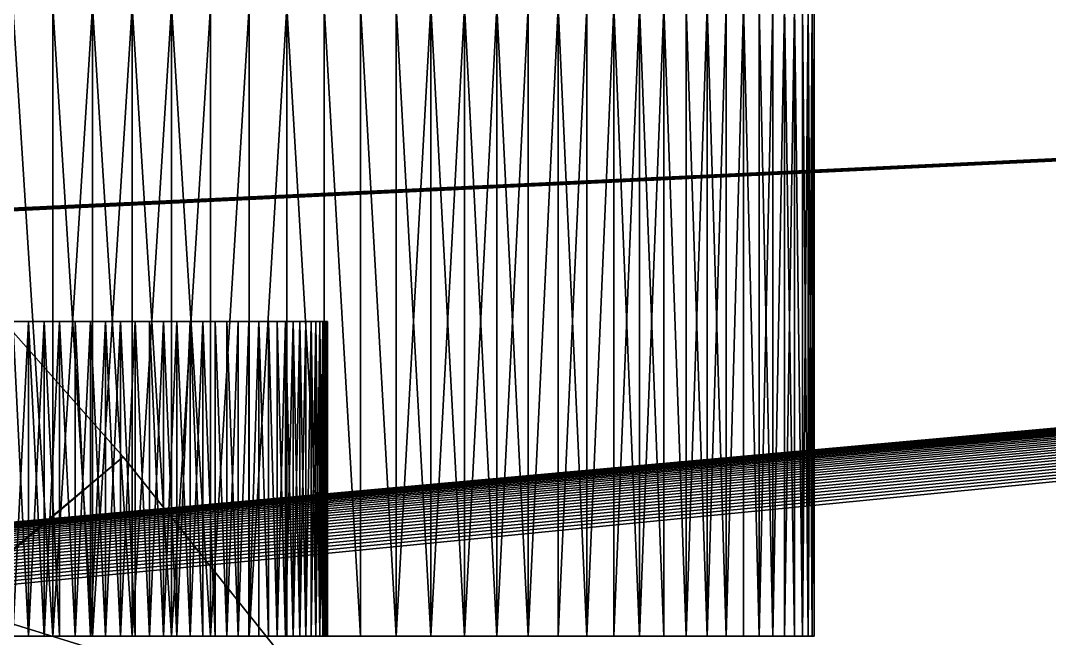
# Model space of a CAD drawing. Header units: millimetres. Extents: x 0 to 520, y -2 to 382.
# Drawn here: x 474.027 to 477.62, y 356.792 to 358.951 of the extents above; entities that cross this region are included whole.
import ezdxf

# ---------------------------------------------------------------- set-up
doc = ezdxf.new("R2010")
doc.units = ezdxf.units.MM

msp = doc.modelspace()

# ---------------------------------------------------------------- linework, layer by layer
at = {"layer": 'BRASS', "color": 52}
for points in [[(509.2, 369.2, 103), (10.8, 369.2, 103), (10.8, 10.8, 103)], [(509.2, 369.2, 103), (10.8, 10.8, 103), (509.2, 10.8, 103)], [(20.5, 359.5, 86), (499.5, 359.5, 86), (184.9589, 344.6495, 86)], [(184.9589, 344.6495, 86), (499.5, 359.5, 86), (185.0411, 344.6495, 86)], [(185.0411, 344.6495, 86), (499.5, 359.5, 86), (185.1233, 344.6454, 86)], [(185.1233, 344.6454, 86), (499.5, 359.5, 86), (185.2052, 344.6372, 86)], [(185.2052, 344.6372, 86), (499.5, 359.5, 86), (185.2865, 344.6249, 86)], [(185.2865, 344.6249, 86), (499.5, 359.5, 86), (185.3672, 344.6086, 86)], [(185.3672, 344.6086, 86), (499.5, 359.5, 86), (185.4469, 344.5883, 86)], [(185.4469, 344.5883, 86), (499.5, 359.5, 86), (185.5255, 344.5641, 86)], [(185.5255, 344.5641, 86), (499.5, 359.5, 86), (334.9589, 344.6495, 86)], [(334.9589, 344.6495, 86), (499.5, 359.5, 86), (335.0411, 344.6495, 86)], [(335.0411, 344.6495, 86), (499.5, 359.5, 86), (335.1233, 344.6454, 86)], [(335.1233, 344.6454, 86), (499.5, 359.5, 86), (335.2052, 344.6372, 86)], [(335.2052, 344.6372, 86), (499.5, 359.5, 86), (335.2865, 344.6249, 86)], [(335.2865, 344.6249, 86), (499.5, 359.5, 86), (335.3672, 344.6086, 86)], [(335.3672, 344.6086, 86), (499.5, 359.5, 86), (335.4469, 344.5883, 86)], [(335.4469, 344.5883, 86), (499.5, 359.5, 86), (335.5255, 344.5641, 86)], [(335.5255, 344.5641, 86), (499.5, 359.5, 86), (335.6028, 344.5359, 86)], [(335.6028, 344.5359, 86), (499.5, 359.5, 86), (335.6786, 344.504, 86)], [(335.6786, 344.504, 86), (499.5, 359.5, 86), (335.7527, 344.4683, 86)], [(335.7527, 344.4683, 86), (499.5, 359.5, 86), (335.825, 344.4289, 86)], [(335.825, 344.4289, 86), (499.5, 359.5, 86), (335.8952, 344.386, 86)], [(335.8952, 344.386, 86), (499.5, 359.5, 86), (335.9632, 344.3397, 86)], [(335.9632, 344.3397, 86), (499.5, 359.5, 86), (336.0288, 344.29, 86)], [(336.0288, 344.29, 86), (499.5, 359.5, 86), (336.0918, 344.2371, 86)], [(336.0918, 344.2371, 86), (499.5, 359.5, 86), (336.1521, 344.1812, 86)], [(336.1521, 344.1812, 86), (499.5, 359.5, 86), (336.2095, 344.1223, 86)], [(336.2095, 344.1223, 86), (499.5, 359.5, 86), (336.264, 344.0606, 86)], [(336.264, 344.0606, 86), (499.5, 359.5, 86), (336.3153, 343.9963, 86)], [(336.3153, 343.9963, 86), (499.5, 359.5, 86), (336.3633, 343.9295, 86)], [(336.3633, 343.9295, 86), (499.5, 359.5, 86), (336.4079, 343.8604, 86)], [(336.4079, 343.8604, 86), (499.5, 359.5, 86), (336.4491, 343.7891, 86)], [(336.4491, 343.7891, 86), (499.5, 359.5, 86), (336.4866, 343.7159, 86)], [(336.4866, 343.7159, 86), (499.5, 359.5, 86), (336.5204, 343.6409, 86)], [(336.5204, 343.6409, 86), (499.5, 359.5, 86), (336.5505, 343.5643, 86)], [(336.5505, 343.5643, 86), (499.5, 359.5, 86), (336.5767, 343.4863, 86)], [(336.5767, 343.4863, 86), (499.5, 359.5, 86), (336.599, 343.4071, 86)], [(336.599, 343.4071, 86), (499.5, 359.5, 86), (481.6847, 310.9963, 86)], [(473.5932, 358.3241), (457.6853, 343.4141), (474.3851, 357.4269)], [(474.3851, 357.4269), (474.3851, 357.4269, -3), (473.5932, 358.3241, -3)], [(473.5932, 358.3241), (474.3851, 357.4269), (473.5932, 358.3241, -3)], [(473.7722, 356.9127, -3), (473.5932, 358.3241, -3), (474.3851, 357.4269, -3)], [(473.5932, 358.3241, -4), (473.7722, 356.9127, -4), (474.3851, 357.4269, -4)], [(474.3851, 357.4269, -4), (474.3851, 357.4269, -12), (473.5932, 358.3241, -12)], [(473.5932, 358.3241, -4), (474.3851, 357.4269, -4), (473.5932, 358.3241, -12)], [(473.619, 356.7841, -13), (473.5932, 358.3241, -12), (474.3851, 357.4269, -12)], [(474.3851, 357.4269), (457.6853, 343.4141), (457.7537, 343.3284)], [(474.3851, 357.4269), (457.7537, 343.3284), (475.1312, 356.4913)], [(473.619, 356.7841, -13), (474.3851, 357.4269, -12), (475.1312, 356.4913, -12)], [(473.7722, 356.9127, -3), (474.3851, 357.4269, -3), (475.1312, 356.4913, -3)], [(474.3851, 357.4269, -4), (473.7722, 356.9127, -4), (475.1312, 356.4913, -4)], [(475.1312, 356.4913), (475.1312, 356.4913, -3), (474.3851, 357.4269, -3)], [(474.3851, 357.4269), (475.1312, 356.4913), (474.3851, 357.4269, -3)], [(475.1312, 356.4913, -4), (475.1312, 356.4913, -12), (474.3851, 357.4269, -12)], [(474.3851, 357.4269, -4), (475.1312, 356.4913, -4), (474.3851, 357.4269, -12)], [(473.7722, 356.9127, -3), (475.1312, 356.4913, -3), (474.4935, 356.0083, -3)], [(473.7722, 356.9127, -3), (474.4935, 356.0083, -3), (474.4935, 356.0083, -4)], [(473.7722, 356.9127, -3), (474.4935, 356.0083, -4), (473.7722, 356.9127, -4)], [(475.1312, 356.4913, -4), (473.7722, 356.9127, -4), (474.4935, 356.0083, -4)]]:
    msp.add_3dface(points, dxfattribs=at)
at = {"layer": 'STEEL', "color": 8}
for points in [[(474.1396, 356.8, 42.2035), (474, 356.8, 42.2), (474, 359, 42.2)], [(474.1396, 356.8, 42.2035), (474, 359, 42.2), (474.1396, 359, 42.2035)], [(474.1396, 356.8, 47.7965), (474.1396, 359, 47.7965), (474, 359, 47.8)], [(474, 356.8, 47.8), (474.1396, 356.8, 47.7965), (474, 359, 47.8)], [(474.2788, 356.8, 42.2139), (474.1396, 356.8, 42.2035), (474.1396, 359, 42.2035)], [(474.2788, 356.8, 42.2139), (474.1396, 359, 42.2035), (474.2788, 359, 42.2139)], [(474.1396, 356.8, 47.7965), (474.2788, 359, 47.7861), (474.1396, 359, 47.7965)], [(474.1396, 356.8, 47.7965), (474.2788, 356.8, 47.7861), (474.2788, 359, 47.7861)], [(474.4173, 356.8, 42.2313), (474.2788, 356.8, 42.2139), (474.2788, 359, 42.2139)], [(474.4173, 356.8, 42.2313), (474.2788, 359, 42.2139), (474.4173, 359, 42.2313)], [(474.2788, 356.8, 47.7861), (474.4173, 356.8, 47.7687), (474.4173, 359, 47.7687)], [(474.2788, 356.8, 47.7861), (474.4173, 359, 47.7687), (474.2788, 359, 47.7861)], [(474.5548, 356.8, 42.2555), (474.4173, 356.8, 42.2313), (474.4173, 359, 42.2313)], [(474.5548, 356.8, 42.2555), (474.4173, 359, 42.2313), (474.5548, 359, 42.2555)], [(474.4173, 356.8, 47.7687), (474.5548, 356.8, 47.7445), (474.5548, 359, 47.7445)], [(474.4173, 356.8, 47.7687), (474.5548, 359, 47.7445), (474.4173, 359, 47.7687)], [(474.6909, 356.8, 42.2866), (474.5548, 356.8, 42.2555), (474.5548, 359, 42.2555)], [(474.6909, 356.8, 42.2866), (474.5548, 359, 42.2555), (474.6909, 359, 42.2866)], [(474.5548, 356.8, 47.7445), (474.6909, 356.8, 47.7134), (474.6909, 359, 47.7134)], [(474.5548, 356.8, 47.7445), (474.6909, 359, 47.7134), (474.5548, 359, 47.7445)], [(474.6909, 356.8, 42.2866), (474.6909, 359, 42.2866), (474.8253, 359, 42.3244)], [(474.8253, 356.8, 42.3244), (474.6909, 356.8, 42.2866), (474.8253, 359, 42.3244)], [(474.6909, 356.8, 47.7134), (474.8253, 356.8, 47.6756), (474.8253, 359, 47.6756)], [(474.6909, 356.8, 47.7134), (474.8253, 359, 47.6756), (474.6909, 359, 47.7134)], [(474.8253, 356.8, 42.3244), (474.8253, 359, 42.3244), (474.9577, 359, 42.3689)], [(474.9577, 356.8, 42.3689), (474.8253, 356.8, 42.3244), (474.9577, 359, 42.3689)], [(474.8253, 356.8, 47.6756), (474.9577, 356.8, 47.6311), (474.9577, 359, 47.6311)], [(474.8253, 356.8, 47.6756), (474.9577, 359, 47.6311), (474.8253, 359, 47.6756)], [(475.0876, 356.8, 42.4199), (474.9577, 356.8, 42.3689), (474.9577, 359, 42.3689)], [(475.0876, 356.8, 42.4199), (474.9577, 359, 42.3689), (475.0876, 359, 42.4199)], [(475.0876, 356.8, 47.5801), (475.0876, 359, 47.5801), (474.9577, 359, 47.6311)], [(474.9577, 356.8, 47.6311), (475.0876, 356.8, 47.5801), (474.9577, 359, 47.6311)], [(475.2149, 356.8, 42.4773), (475.0876, 356.8, 42.4199), (475.0876, 359, 42.4199)], [(475.2149, 356.8, 42.4773), (475.0876, 359, 42.4199), (475.2149, 359, 42.4773)], [(475.2149, 356.8, 47.5227), (475.2149, 359, 47.5227), (475.0876, 359, 47.5801)], [(475.0876, 356.8, 47.5801), (475.2149, 356.8, 47.5227), (475.0876, 359, 47.5801)], [(475.3391, 356.8, 42.541), (475.2149, 356.8, 42.4773), (475.2149, 359, 42.4773)], [(475.3391, 356.8, 42.541), (475.2149, 359, 42.4773), (475.3391, 359, 42.541)], [(475.3391, 356.8, 47.459), (475.3391, 359, 47.459), (475.2149, 359, 47.5227)], [(475.2149, 356.8, 47.5227), (475.3391, 356.8, 47.459), (475.2149, 359, 47.5227)], [(475.46, 356.8, 42.6108), (475.3391, 356.8, 42.541), (475.3391, 359, 42.541)], [(475.46, 356.8, 42.6108), (475.3391, 359, 42.541), (475.46, 359, 42.6108)], [(475.3391, 356.8, 47.459), (475.46, 356.8, 47.3892), (475.46, 359, 47.3892)], [(475.3391, 356.8, 47.459), (475.46, 359, 47.3892), (475.3391, 359, 47.459)], [(475.5773, 356.8, 42.6865), (475.46, 359, 42.6108), (475.5773, 359, 42.6865)], [(475.5773, 356.8, 42.6865), (475.46, 356.8, 42.6108), (475.46, 359, 42.6108)], [(475.46, 356.8, 47.3892), (475.5773, 356.8, 47.3135), (475.5773, 359, 47.3135)], [(475.46, 356.8, 47.3892), (475.5773, 359, 47.3135), (475.46, 359, 47.3892)], [(475.6907, 356.8, 42.768), (475.5773, 359, 42.6865), (475.6907, 359, 42.768)], [(475.6907, 356.8, 42.768), (475.5773, 356.8, 42.6865), (475.5773, 359, 42.6865)], [(475.5773, 356.8, 47.3135), (475.6907, 359, 47.232), (475.5773, 359, 47.3135)], [(475.5773, 356.8, 47.3135), (475.6907, 356.8, 47.232), (475.6907, 359, 47.232)], [(475.6907, 356.8, 42.768), (475.6907, 359, 42.768), (475.7998, 359, 42.8551)], [(475.7998, 356.8, 42.8551), (475.6907, 356.8, 42.768), (475.7998, 359, 42.8551)], [(475.7998, 356.8, 47.1449), (475.7998, 359, 47.1449), (475.6907, 359, 47.232)], [(475.6907, 356.8, 47.232), (475.7998, 356.8, 47.1449), (475.6907, 359, 47.232)], [(475.7998, 356.8, 42.8551), (475.7998, 359, 42.8551), (475.9045, 359, 42.9475)], [(475.9045, 356.8, 42.9475), (475.7998, 356.8, 42.8551), (475.9045, 359, 42.9475)], [(475.7998, 356.8, 47.1449), (475.9045, 356.8, 47.0525), (475.9045, 359, 47.0525)], [(475.7998, 356.8, 47.1449), (475.9045, 359, 47.0525), (475.7998, 359, 47.1449)], [(476.0044, 356.8, 43.0449), (475.9045, 359, 42.9475), (476.0044, 359, 43.0449)], [(476.0044, 356.8, 43.0449), (475.9045, 356.8, 42.9475), (475.9045, 359, 42.9475)], [(475.9045, 356.8, 47.0525), (476.0044, 359, 46.9551), (475.9045, 359, 47.0525)], [(475.9045, 356.8, 47.0525), (476.0044, 356.8, 46.9551), (476.0044, 359, 46.9551)], [(476.0044, 356.8, 43.0449), (476.0044, 359, 43.0449), (476.0994, 359, 43.1473)], [(476.0994, 356.8, 43.1473), (476.0044, 356.8, 43.0449), (476.0994, 359, 43.1473)], [(476.0044, 356.8, 46.9551), (476.0994, 359, 46.8527), (476.0044, 359, 46.9551)], [(476.0044, 356.8, 46.9551), (476.0994, 356.8, 46.8527), (476.0994, 359, 46.8527)], [(476.1891, 356.8, 43.2542), (476.0994, 359, 43.1473), (476.1891, 359, 43.2542)], [(476.1891, 356.8, 43.2542), (476.0994, 356.8, 43.1473), (476.0994, 359, 43.1473)], [(476.0994, 356.8, 46.8527), (476.1891, 359, 46.7458), (476.0994, 359, 46.8527)], [(476.0994, 356.8, 46.8527), (476.1891, 356.8, 46.7458), (476.1891, 359, 46.7458)], [(476.2734, 356.8, 43.3655), (476.1891, 359, 43.2542), (476.2734, 359, 43.3655)], [(476.2734, 356.8, 43.3655), (476.1891, 356.8, 43.2542), (476.1891, 359, 43.2542)], [(476.1891, 356.8, 46.7458), (476.2734, 359, 46.6345), (476.1891, 359, 46.7458)], [(476.1891, 356.8, 46.7458), (476.2734, 356.8, 46.6345), (476.2734, 359, 46.6345)], [(476.3521, 356.8, 43.4809), (476.2734, 359, 43.3655), (476.3521, 359, 43.4809)], [(476.3521, 356.8, 43.4809), (476.2734, 356.8, 43.3655), (476.2734, 359, 43.3655)], [(476.3521, 356.8, 46.5191), (476.3521, 359, 46.5191), (476.2734, 359, 46.6345)], [(476.2734, 356.8, 46.6345), (476.3521, 356.8, 46.5191), (476.2734, 359, 46.6345)], [(476.4249, 356.8, 43.6), (476.3521, 359, 43.4809), (476.4249, 359, 43.6)], [(476.4249, 356.8, 43.6), (476.3521, 356.8, 43.4809), (476.3521, 359, 43.4809)], [(476.3521, 356.8, 46.5191), (476.4249, 359, 46.4), (476.3521, 359, 46.5191)], [(476.3521, 356.8, 46.5191), (476.4249, 356.8, 46.4), (476.4249, 359, 46.4)], [(476.4916, 356.8, 43.7226), (476.4249, 359, 43.6), (476.4916, 359, 43.7226)], [(476.4916, 356.8, 43.7226), (476.4249, 356.8, 43.6), (476.4249, 359, 43.6)], [(476.4249, 356.8, 46.4), (476.4916, 359, 46.2774), (476.4249, 359, 46.4)], [(476.4249, 356.8, 46.4), (476.4916, 356.8, 46.2774), (476.4916, 359, 46.2774)], [(476.4916, 356.8, 43.7226), (476.4916, 359, 43.7226), (476.5522, 359, 43.8484)], [(476.5522, 356.8, 43.8484), (476.4916, 356.8, 43.7226), (476.5522, 359, 43.8484)], [(476.4916, 356.8, 46.2774), (476.5522, 359, 46.1516), (476.4916, 359, 46.2774)], [(476.4916, 356.8, 46.2774), (476.5522, 356.8, 46.1516), (476.5522, 359, 46.1516)], [(476.6064, 356.8, 43.977), (476.5522, 359, 43.8484), (476.6064, 359, 43.977)], [(476.6064, 356.8, 43.977), (476.5522, 356.8, 43.8484), (476.5522, 359, 43.8484)], [(476.6064, 356.8, 46.023), (476.6064, 359, 46.023), (476.5522, 359, 46.1516)], [(476.5522, 356.8, 46.1516), (476.6064, 356.8, 46.023), (476.5522, 359, 46.1516)], [(476.6542, 356.8, 44.1082), (476.6064, 356.8, 43.977), (476.6064, 359, 43.977)], [(476.6542, 356.8, 44.1082), (476.6064, 359, 43.977), (476.6542, 359, 44.1082)], [(476.6064, 356.8, 46.023), (476.6542, 359, 45.8918), (476.6064, 359, 46.023)], [(476.6064, 356.8, 46.023), (476.6542, 356.8, 45.8918), (476.6542, 359, 45.8918)], [(476.6542, 356.8, 44.1082), (476.6542, 359, 44.1082), (476.6953, 359, 44.2416)], [(476.6953, 356.8, 44.2416), (476.6542, 356.8, 44.1082), (476.6953, 359, 44.2416)], [(476.6542, 356.8, 45.8918), (476.6953, 359, 45.7584), (476.6542, 359, 45.8918)], [(476.6542, 356.8, 45.8918), (476.6953, 356.8, 45.7584), (476.6953, 359, 45.7584)], [(476.7298, 356.8, 44.3769), (476.6953, 356.8, 44.2416), (476.6953, 359, 44.2416)], [(476.7298, 356.8, 44.3769), (476.6953, 359, 44.2416), (476.7298, 359, 44.3769)], [(476.6953, 356.8, 45.7584), (476.7298, 359, 45.6231), (476.6953, 359, 45.7584)], [(476.6953, 356.8, 45.7584), (476.7298, 356.8, 45.6231), (476.7298, 359, 45.6231)], [(476.7575, 356.8, 44.5138), (476.7298, 356.8, 44.3769), (476.7298, 359, 44.3769)], [(476.7575, 356.8, 44.5138), (476.7298, 359, 44.3769), (476.7575, 359, 44.5138)], [(476.7575, 356.8, 45.4862), (476.7575, 359, 45.4862), (476.7298, 359, 45.6231)], [(476.7298, 356.8, 45.6231), (476.7575, 356.8, 45.4862), (476.7298, 359, 45.6231)], [(476.7783, 356.8, 44.6518), (476.7575, 359, 44.5138), (476.7783, 359, 44.6518)], [(476.7783, 356.8, 44.6518), (476.7575, 356.8, 44.5138), (476.7575, 359, 44.5138)], [(476.7575, 356.8, 45.4862), (476.7783, 359, 45.3482), (476.7575, 359, 45.4862)], [(476.7575, 356.8, 45.4862), (476.7783, 356.8, 45.3482), (476.7783, 359, 45.3482)], [(476.7922, 356.8, 44.7908), (476.7783, 359, 44.6518), (476.7922, 359, 44.7908)], [(476.7922, 356.8, 44.7908), (476.7783, 356.8, 44.6518), (476.7783, 359, 44.6518)], [(476.7783, 356.8, 45.3482), (476.7922, 359, 45.2092), (476.7783, 359, 45.3482)], [(476.7783, 356.8, 45.3482), (476.7922, 356.8, 45.2092), (476.7922, 359, 45.2092)], [(476.7991, 356.8, 44.9302), (476.7922, 359, 44.7908), (476.7991, 359, 44.9302)], [(476.7991, 356.8, 44.9302), (476.7922, 356.8, 44.7908), (476.7922, 359, 44.7908)], [(476.7922, 356.8, 45.2092), (476.7991, 359, 45.0698), (476.7922, 359, 45.2092)], [(476.7922, 356.8, 45.2092), (476.7991, 356.8, 45.0698), (476.7991, 359, 45.0698)], [(476.7991, 356.8, 44.9302), (476.7991, 359, 44.9302), (476.7991, 359, 45.0698)], [(476.7991, 356.8, 45.0698), (476.7991, 356.8, 44.9302), (476.7991, 359, 45.0698)], [(472.9003, 357.9, 44.9726), (472.9031, 357.9, 44.9178), (475.0027, 357.9, 44.5476)], [(472.9003, 357.9, 44.9726), (475.0027, 357.9, 44.5476), (475.0589, 357.9, 44.7021)], [(472.9003, 357.9, 44.9726), (475.0589, 357.9, 44.7021), (475.0724, 357.9, 44.7552)], [(472.9031, 357.9, 45.0822), (472.9003, 357.9, 44.9726), (475.0724, 357.9, 44.7552)], [(472.9031, 357.9, 44.9178), (474.9789, 357.9, 44.4982), (475.0027, 357.9, 44.5476)], [(472.9031, 357.9, 44.9178), (472.9411, 357.9, 44.7021), (474.9789, 357.9, 44.4982)], [(472.9031, 357.9, 45.0822), (475.0724, 357.9, 44.7552), (475.0833, 357.9, 44.809)], [(472.976, 357.9, 45.4019), (472.9031, 357.9, 45.0822), (475.0833, 357.9, 44.809)], [(472.9411, 357.9, 44.7021), (472.976, 357.9, 44.5981), (474.8931, 357.9, 44.3579)], [(472.9411, 357.9, 44.7021), (474.8931, 357.9, 44.3579), (474.924, 357.9, 44.4032)], [(472.9411, 357.9, 44.7021), (474.924, 357.9, 44.4032), (474.9526, 357.9, 44.45)], [(472.9411, 357.9, 44.7021), (474.9526, 357.9, 44.45), (474.9789, 357.9, 44.4982)], [(472.976, 357.9, 44.5981), (474.7875, 357.9, 44.2319), (474.86, 357.9, 44.3142)], [(472.976, 357.9, 44.5981), (473.1069, 357.9, 44.3579), (474.7875, 357.9, 44.2319)], [(472.976, 357.9, 44.5981), (474.86, 357.9, 44.3142), (474.8931, 357.9, 44.3579)], [(472.976, 357.9, 45.4019), (475.0997, 357.9, 45.0274), (475.0915, 357.9, 45.1368)], [(472.976, 357.9, 45.4019), (475.0833, 357.9, 44.809), (475.0969, 357.9, 44.9178)], [(472.976, 357.9, 45.4019), (475.0969, 357.9, 44.9178), (475.0997, 357.9, 45.0274)], [(473.1069, 357.9, 45.6421), (472.976, 357.9, 45.4019), (475.0915, 357.9, 45.1368)], [(473.1069, 357.9, 44.3579), (474.5736, 357.9, 44.0614), (474.6642, 357.9, 44.1232)], [(473.1069, 357.9, 44.3579), (473.1752, 357.9, 44.2721), (474.3762, 357.9, 43.9663)], [(473.1069, 357.9, 44.3579), (474.3762, 357.9, 43.9663), (474.4273, 357.9, 43.9864)], [(473.1069, 357.9, 44.3579), (474.4273, 357.9, 43.9864), (474.4773, 357.9, 44.0089)], [(473.1069, 357.9, 44.3579), (474.4773, 357.9, 44.0089), (474.5261, 357.9, 44.034)], [(473.1069, 357.9, 44.3579), (474.5261, 357.9, 44.034), (474.5736, 357.9, 44.0614)], [(473.1069, 357.9, 44.3579), (474.6642, 357.9, 44.1232), (474.7071, 357.9, 44.1574)], [(473.1069, 357.9, 44.3579), (474.7071, 357.9, 44.1574), (474.7482, 357.9, 44.1936)], [(473.1069, 357.9, 44.3579), (474.7482, 357.9, 44.1936), (474.7875, 357.9, 44.2319)], [(473.1069, 357.9, 45.6421), (475.0915, 357.9, 45.1368), (475.0589, 357.9, 45.2979)], [(473.1752, 357.9, 45.7279), (473.1069, 357.9, 45.6421), (475.0589, 357.9, 45.2979)], [(473.1752, 357.9, 44.2721), (474, 357.9, 43.9), (474.0548, 357.9, 43.9014)], [(473.1752, 357.9, 44.2721), (474.0548, 357.9, 43.9014), (474.1095, 357.9, 43.9055)], [(473.1752, 357.9, 44.2721), (474.1095, 357.9, 43.9055), (474.1639, 357.9, 43.9123)], [(473.1752, 357.9, 44.2721), (474.1639, 357.9, 43.9123), (474.218, 357.9, 43.9218)], [(473.1752, 357.9, 44.2721), (474.218, 357.9, 43.9218), (474.2714, 357.9, 43.934)], [(473.1752, 357.9, 44.2721), (474.2714, 357.9, 43.934), (474.3242, 357.9, 43.9489)], [(473.1752, 357.9, 44.2721), (474.3242, 357.9, 43.9489), (474.3762, 357.9, 43.9663)], [(473.1752, 357.9, 45.7279), (475.0589, 357.9, 45.2979), (474.9789, 357.9, 45.5018)], [(473.2125, 357.9, 45.7681), (473.1752, 357.9, 45.7279), (474.9789, 357.9, 45.5018)], [(473.2125, 357.9, 45.7681), (474.9789, 357.9, 45.5018), (474.9526, 357.9, 45.55)], [(473.2125, 357.9, 45.7681), (474.9526, 357.9, 45.55), (474.924, 357.9, 45.5968)], [(473.2125, 357.9, 45.7681), (474.7482, 357.9, 45.8064), (474.0548, 357.9, 46.0986)], [(473.2125, 357.9, 45.7681), (474.7875, 357.9, 45.7681), (474.7482, 357.9, 45.8064)], [(473.2125, 357.9, 45.7681), (474.924, 357.9, 45.5968), (474.86, 357.9, 45.6858)], [(473.2125, 357.9, 45.7681), (474.86, 357.9, 45.6858), (474.7875, 357.9, 45.7681)], [(473.2125, 357.9, 45.7681), (474.0548, 357.9, 46.0986), (473.5727, 357.9, 46.0136)], [(473.5727, 357.9, 46.0136), (474.0548, 357.9, 46.0986), (473.6758, 357.9, 46.0511)], [(473.6758, 357.9, 46.0511), (474.0548, 357.9, 46.0986), (473.8361, 357.9, 46.0877)], [(473.8361, 357.9, 46.0877), (474.0548, 357.9, 46.0986), (474, 357.9, 46.1)], [(474, 356.8, 43.9), (474.0548, 356.8, 43.9014), (474, 357.9, 43.9)], [(474, 357.9, 43.9), (474.0548, 356.8, 43.9014), (474.0548, 357.9, 43.9014)], [(474.0548, 357.9, 46.0986), (474, 356.8, 46.1), (474, 357.9, 46.1)], [(474.0548, 356.8, 46.0986), (474, 356.8, 46.1), (474.0548, 357.9, 46.0986)], [(474.0548, 356.8, 43.9014), (474.1095, 356.8, 43.9055), (474.0548, 357.9, 43.9014)], [(474.0548, 357.9, 43.9014), (474.1095, 356.8, 43.9055), (474.1095, 357.9, 43.9055)], [(474.1095, 357.9, 46.0945), (474.0548, 356.8, 46.0986), (474.0548, 357.9, 46.0986)], [(474.1095, 356.8, 46.0945), (474.0548, 356.8, 46.0986), (474.1095, 357.9, 46.0945)], [(474.0548, 357.9, 46.0986), (474.1639, 357.9, 46.0877), (474.1095, 357.9, 46.0945)], [(474.0548, 357.9, 46.0986), (474.7482, 357.9, 45.8064), (474.6642, 357.9, 45.8768)], [(474.0548, 357.9, 46.0986), (474.6642, 357.9, 45.8768), (474.4773, 357.9, 45.9911)], [(474.0548, 357.9, 46.0986), (474.4773, 357.9, 45.9911), (474.1639, 357.9, 46.0877)], [(474.1095, 356.8, 43.9055), (474.1639, 356.8, 43.9123), (474.1095, 357.9, 43.9055)], [(474.1095, 357.9, 43.9055), (474.1639, 356.8, 43.9123), (474.1639, 357.9, 43.9123)], [(474.1639, 356.8, 46.0877), (474.1095, 356.8, 46.0945), (474.1639, 357.9, 46.0877)], [(474.1639, 357.9, 46.0877), (474.1095, 356.8, 46.0945), (474.1095, 357.9, 46.0945)], [(474.1639, 356.8, 43.9123), (474.218, 356.8, 43.9218), (474.1639, 357.9, 43.9123)], [(474.1639, 357.9, 43.9123), (474.218, 356.8, 43.9218), (474.218, 357.9, 43.9218)], [(474.218, 357.9, 46.0782), (474.218, 356.8, 46.0782), (474.1639, 357.9, 46.0877)], [(474.218, 356.8, 46.0782), (474.1639, 356.8, 46.0877), (474.1639, 357.9, 46.0877)], [(474.1639, 357.9, 46.0877), (474.4773, 357.9, 45.9911), (474.4273, 357.9, 46.0136)], [(474.1639, 357.9, 46.0877), (474.3242, 357.9, 46.0511), (474.2714, 357.9, 46.066)], [(474.1639, 357.9, 46.0877), (474.2714, 357.9, 46.066), (474.218, 357.9, 46.0782)], [(474.1639, 357.9, 46.0877), (474.4273, 357.9, 46.0136), (474.3242, 357.9, 46.0511)], [(474.218, 356.8, 43.9218), (474.2714, 356.8, 43.934), (474.218, 357.9, 43.9218)], [(474.218, 357.9, 43.9218), (474.2714, 356.8, 43.934), (474.2714, 357.9, 43.934)], [(474.2714, 356.8, 46.066), (474.218, 356.8, 46.0782), (474.2714, 357.9, 46.066)], [(474.2714, 357.9, 46.066), (474.218, 356.8, 46.0782), (474.218, 357.9, 46.0782)], [(474.2714, 356.8, 43.934), (474.3242, 356.8, 43.9489), (474.2714, 357.9, 43.934)], [(474.2714, 357.9, 43.934), (474.3242, 356.8, 43.9489), (474.3242, 357.9, 43.9489)], [(474.3242, 356.8, 46.0511), (474.2714, 356.8, 46.066), (474.3242, 357.9, 46.0511)], [(474.3242, 357.9, 46.0511), (474.2714, 356.8, 46.066), (474.2714, 357.9, 46.066)], [(474.3242, 356.8, 43.9489), (474.3762, 356.8, 43.9663), (474.3242, 357.9, 43.9489)], [(474.3242, 357.9, 43.9489), (474.3762, 356.8, 43.9663), (474.3762, 357.9, 43.9663)], [(474.3762, 356.8, 46.0337), (474.3242, 356.8, 46.0511), (474.3762, 357.9, 46.0337)], [(474.3762, 357.9, 46.0337), (474.3242, 356.8, 46.0511), (474.3242, 357.9, 46.0511)], [(474.3242, 357.9, 46.0511), (474.4273, 357.9, 46.0136), (474.3762, 357.9, 46.0337)], [(474.3762, 356.8, 43.9663), (474.4273, 356.8, 43.9864), (474.3762, 357.9, 43.9663)], [(474.3762, 357.9, 43.9663), (474.4273, 356.8, 43.9864), (474.4273, 357.9, 43.9864)], [(474.4273, 356.8, 46.0136), (474.3762, 356.8, 46.0337), (474.4273, 357.9, 46.0136)], [(474.4273, 357.9, 46.0136), (474.3762, 356.8, 46.0337), (474.3762, 357.9, 46.0337)], [(474.4273, 356.8, 43.9864), (474.4773, 356.8, 44.0089), (474.4273, 357.9, 43.9864)], [(474.4273, 357.9, 43.9864), (474.4773, 356.8, 44.0089), (474.4773, 357.9, 44.0089)], [(474.4773, 357.9, 45.9911), (474.4773, 356.8, 45.9911), (474.4273, 357.9, 46.0136)], [(474.4773, 356.8, 45.9911), (474.4273, 356.8, 46.0136), (474.4273, 357.9, 46.0136)], [(474.4773, 357.9, 44.0089), (474.4773, 356.8, 44.0089), (474.5261, 357.9, 44.034)], [(474.4773, 356.8, 44.0089), (474.5261, 356.8, 44.034), (474.5261, 357.9, 44.034)], [(474.5261, 357.9, 45.966), (474.5261, 356.8, 45.966), (474.4773, 357.9, 45.9911)], [(474.5261, 356.8, 45.966), (474.4773, 356.8, 45.9911), (474.4773, 357.9, 45.9911)], [(474.4773, 357.9, 45.9911), (474.5736, 357.9, 45.9386), (474.5261, 357.9, 45.966)], [(474.4773, 357.9, 45.9911), (474.6642, 357.9, 45.8768), (474.5736, 357.9, 45.9386)], [(474.5261, 356.8, 44.034), (474.5736, 356.8, 44.0614), (474.5261, 357.9, 44.034)], [(474.5261, 357.9, 44.034), (474.5736, 356.8, 44.0614), (474.5736, 357.9, 44.0614)], [(474.5736, 356.8, 45.9386), (474.5261, 356.8, 45.966), (474.5736, 357.9, 45.9386)], [(474.5736, 357.9, 45.9386), (474.5261, 356.8, 45.966), (474.5261, 357.9, 45.966)], [(474.5736, 357.9, 44.0614), (474.6197, 356.8, 44.0911), (474.6197, 357.9, 44.0911)], [(474.5736, 356.8, 44.0614), (474.6197, 356.8, 44.0911), (474.5736, 357.9, 44.0614)], [(474.6197, 356.8, 45.9089), (474.5736, 356.8, 45.9386), (474.6197, 357.9, 45.9089)], [(474.6197, 357.9, 45.9089), (474.5736, 356.8, 45.9386), (474.5736, 357.9, 45.9386)], [(474.5736, 357.9, 44.0614), (474.6197, 357.9, 44.0911), (474.6642, 357.9, 44.1232)], [(474.5736, 357.9, 45.9386), (474.6642, 357.9, 45.8768), (474.6197, 357.9, 45.9089)], [(474.6197, 357.9, 44.0911), (474.6642, 356.8, 44.1232), (474.6642, 357.9, 44.1232)], [(474.6197, 356.8, 44.0911), (474.6642, 356.8, 44.1232), (474.6197, 357.9, 44.0911)], [(474.6642, 357.9, 45.8768), (474.6197, 356.8, 45.9089), (474.6197, 357.9, 45.9089)], [(474.6642, 356.8, 45.8768), (474.6197, 356.8, 45.9089), (474.6642, 357.9, 45.8768)], [(474.6642, 357.9, 44.1232), (474.7071, 356.8, 44.1574), (474.7071, 357.9, 44.1574)], [(474.6642, 356.8, 44.1232), (474.7071, 356.8, 44.1574), (474.6642, 357.9, 44.1232)], [(474.7071, 357.9, 45.8426), (474.7071, 356.8, 45.8426), (474.6642, 357.9, 45.8768)], [(474.7071, 356.8, 45.8426), (474.6642, 356.8, 45.8768), (474.6642, 357.9, 45.8768)], [(474.6642, 357.9, 45.8768), (474.7482, 357.9, 45.8064), (474.7071, 357.9, 45.8426)], [(474.7071, 357.9, 44.1574), (474.7482, 356.8, 44.1936), (474.7482, 357.9, 44.1936)], [(474.7071, 356.8, 44.1574), (474.7482, 356.8, 44.1936), (474.7071, 357.9, 44.1574)], [(474.7482, 357.9, 45.8064), (474.7482, 356.8, 45.8064), (474.7071, 357.9, 45.8426)], [(474.7482, 356.8, 45.8064), (474.7071, 356.8, 45.8426), (474.7071, 357.9, 45.8426)], [(474.7482, 357.9, 44.1936), (474.7875, 356.8, 44.2319), (474.7875, 357.9, 44.2319)], [(474.7482, 356.8, 44.1936), (474.7875, 356.8, 44.2319), (474.7482, 357.9, 44.1936)], [(474.7875, 357.9, 45.7681), (474.7482, 356.8, 45.8064), (474.7482, 357.9, 45.8064)], [(474.7875, 356.8, 45.7681), (474.7482, 356.8, 45.8064), (474.7875, 357.9, 45.7681)], [(474.7875, 357.9, 44.2319), (474.7875, 356.8, 44.2319), (474.8248, 357.9, 44.2721)], [(474.7875, 356.8, 44.2319), (474.8248, 356.8, 44.2721), (474.8248, 357.9, 44.2721)], [(474.8248, 357.9, 45.7279), (474.7875, 356.8, 45.7681), (474.7875, 357.9, 45.7681)], [(474.8248, 356.8, 45.7279), (474.7875, 356.8, 45.7681), (474.8248, 357.9, 45.7279)], [(474.86, 357.9, 44.3142), (474.7875, 357.9, 44.2319), (474.8248, 357.9, 44.2721)], [(474.7875, 357.9, 45.7681), (474.86, 357.9, 45.6858), (474.8248, 357.9, 45.7279)], [(474.8248, 357.9, 44.2721), (474.8248, 356.8, 44.2721), (474.86, 357.9, 44.3142)], [(474.8248, 356.8, 44.2721), (474.86, 356.8, 44.3142), (474.86, 357.9, 44.3142)], [(474.86, 357.9, 45.6858), (474.8248, 356.8, 45.7279), (474.8248, 357.9, 45.7279)], [(474.86, 356.8, 45.6858), (474.8248, 356.8, 45.7279), (474.86, 357.9, 45.6858)], [(474.86, 357.9, 44.3142), (474.8931, 356.8, 44.3579), (474.8931, 357.9, 44.3579)], [(474.86, 356.8, 44.3142), (474.8931, 356.8, 44.3579), (474.86, 357.9, 44.3142)], [(474.8931, 357.9, 45.6421), (474.8931, 356.8, 45.6421), (474.86, 357.9, 45.6858)], [(474.8931, 356.8, 45.6421), (474.86, 356.8, 45.6858), (474.86, 357.9, 45.6858)], [(474.86, 357.9, 45.6858), (474.924, 357.9, 45.5968), (474.8931, 357.9, 45.6421)], [(474.8931, 357.9, 44.3579), (474.924, 356.8, 44.4032), (474.924, 357.9, 44.4032)], [(474.8931, 356.8, 44.3579), (474.924, 356.8, 44.4032), (474.8931, 357.9, 44.3579)], [(474.924, 357.9, 45.5968), (474.924, 356.8, 45.5968), (474.8931, 357.9, 45.6421)], [(474.924, 356.8, 45.5968), (474.8931, 356.8, 45.6421), (474.8931, 357.9, 45.6421)], [(474.924, 357.9, 44.4032), (474.924, 356.8, 44.4032), (474.9526, 357.9, 44.45)], [(474.924, 356.8, 44.4032), (474.9526, 356.8, 44.45), (474.9526, 357.9, 44.45)], [(474.9526, 357.9, 45.55), (474.9526, 356.8, 45.55), (474.924, 357.9, 45.5968)], [(474.9526, 356.8, 45.55), (474.924, 356.8, 45.5968), (474.924, 357.9, 45.5968)], [(474.9526, 357.9, 44.45), (474.9789, 356.8, 44.4982), (474.9789, 357.9, 44.4982)], [(474.9526, 356.8, 44.45), (474.9789, 356.8, 44.4982), (474.9526, 357.9, 44.45)], [(474.9789, 357.9, 45.5018), (474.9526, 356.8, 45.55), (474.9526, 357.9, 45.55)], [(474.9789, 356.8, 45.5018), (474.9526, 356.8, 45.55), (474.9789, 357.9, 45.5018)], [(474.9789, 357.9, 44.4982), (474.9789, 356.8, 44.4982), (475.0027, 357.9, 44.5476)], [(474.9789, 356.8, 44.4982), (475.0027, 356.8, 44.5476), (475.0027, 357.9, 44.5476)], [(475.0027, 357.9, 45.4524), (475.0027, 356.8, 45.4524), (474.9789, 357.9, 45.5018)], [(475.0027, 356.8, 45.4524), (474.9789, 356.8, 45.5018), (474.9789, 357.9, 45.5018)], [(474.9789, 357.9, 45.5018), (475.0589, 357.9, 45.2979), (475.0427, 357.9, 45.3503)], [(474.9789, 357.9, 45.5018), (475.0427, 357.9, 45.3503), (475.024, 357.9, 45.4019)], [(474.9789, 357.9, 45.5018), (475.024, 357.9, 45.4019), (475.0027, 357.9, 45.4524)], [(475.0027, 357.9, 44.5476), (475.024, 356.8, 44.5981), (475.024, 357.9, 44.5981)], [(475.0027, 356.8, 44.5476), (475.024, 356.8, 44.5981), (475.0027, 357.9, 44.5476)], [(475.024, 357.9, 45.4019), (475.0027, 356.8, 45.4524), (475.0027, 357.9, 45.4524)], [(475.024, 356.8, 45.4019), (475.0027, 356.8, 45.4524), (475.024, 357.9, 45.4019)], [(475.0589, 357.9, 44.7021), (475.0027, 357.9, 44.5476), (475.024, 357.9, 44.5981)], [(475.024, 357.9, 44.5981), (475.024, 356.8, 44.5981), (475.0427, 357.9, 44.6497)], [(475.024, 356.8, 44.5981), (475.0427, 356.8, 44.6497), (475.0427, 357.9, 44.6497)], [(475.0427, 357.9, 45.3503), (475.024, 356.8, 45.4019), (475.024, 357.9, 45.4019)], [(475.0427, 356.8, 45.3503), (475.024, 356.8, 45.4019), (475.0427, 357.9, 45.3503)], [(475.0589, 357.9, 44.7021), (475.024, 357.9, 44.5981), (475.0427, 357.9, 44.6497)], [(475.0427, 356.8, 44.6497), (475.0589, 356.8, 44.7021), (475.0427, 357.9, 44.6497)], [(475.0427, 357.9, 44.6497), (475.0589, 356.8, 44.7021), (475.0589, 357.9, 44.7021)], [(475.0589, 357.9, 45.2979), (475.0427, 356.8, 45.3503), (475.0427, 357.9, 45.3503)], [(475.0589, 356.8, 45.2979), (475.0427, 356.8, 45.3503), (475.0589, 357.9, 45.2979)], [(475.0589, 356.8, 44.7021), (475.0724, 356.8, 44.7552), (475.0589, 357.9, 44.7021)], [(475.0589, 357.9, 44.7021), (475.0724, 356.8, 44.7552), (475.0724, 357.9, 44.7552)], [(475.0724, 357.9, 45.2448), (475.0589, 356.8, 45.2979), (475.0589, 357.9, 45.2979)], [(475.0724, 356.8, 45.2448), (475.0589, 356.8, 45.2979), (475.0724, 357.9, 45.2448)], [(475.0589, 357.9, 45.2979), (475.0915, 357.9, 45.1368), (475.0724, 357.9, 45.2448)], [(475.0724, 356.8, 44.7552), (475.0833, 356.8, 44.809), (475.0724, 357.9, 44.7552)], [(475.0724, 357.9, 44.7552), (475.0833, 356.8, 44.809), (475.0833, 357.9, 44.809)], [(475.0833, 357.9, 45.191), (475.0724, 356.8, 45.2448), (475.0724, 357.9, 45.2448)], [(475.0833, 356.8, 45.191), (475.0724, 356.8, 45.2448), (475.0833, 357.9, 45.191)], [(475.0724, 357.9, 45.2448), (475.0915, 357.9, 45.1368), (475.0833, 357.9, 45.191)], [(475.0833, 357.9, 44.809), (475.0915, 356.8, 44.8632), (475.0915, 357.9, 44.8632)], [(475.0833, 356.8, 44.809), (475.0915, 356.8, 44.8632), (475.0833, 357.9, 44.809)], [(475.0915, 357.9, 45.1368), (475.0833, 356.8, 45.191), (475.0833, 357.9, 45.191)], [(475.0915, 356.8, 45.1368), (475.0833, 356.8, 45.191), (475.0915, 357.9, 45.1368)], [(475.0969, 357.9, 44.9178), (475.0833, 357.9, 44.809), (475.0915, 357.9, 44.8632)], [(475.0915, 357.9, 44.8632), (475.0969, 356.8, 44.9178), (475.0969, 357.9, 44.9178)], [(475.0915, 356.8, 44.8632), (475.0969, 356.8, 44.9178), (475.0915, 357.9, 44.8632)], [(475.0969, 357.9, 45.0822), (475.0915, 356.8, 45.1368), (475.0915, 357.9, 45.1368)], [(475.0969, 356.8, 45.0822), (475.0915, 356.8, 45.1368), (475.0969, 357.9, 45.0822)], [(475.0915, 357.9, 45.1368), (475.0997, 357.9, 45.0274), (475.0969, 357.9, 45.0822)], [(475.0969, 357.9, 44.9178), (475.0997, 356.8, 44.9726), (475.0997, 357.9, 44.9726)], [(475.0969, 356.8, 44.9178), (475.0997, 356.8, 44.9726), (475.0969, 357.9, 44.9178)], [(475.0997, 357.9, 45.0274), (475.0997, 356.8, 45.0274), (475.0969, 357.9, 45.0822)], [(475.0997, 356.8, 45.0274), (475.0969, 356.8, 45.0822), (475.0969, 357.9, 45.0822)], [(475.0997, 357.9, 45.0274), (475.0969, 357.9, 44.9178), (475.0997, 357.9, 44.9726)], [(475.0997, 357.9, 44.9726), (475.0997, 356.8, 45.0274), (475.0997, 357.9, 45.0274)], [(475.0997, 356.8, 44.9726), (475.0997, 356.8, 45.0274), (475.0997, 357.9, 44.9726)], [(474, 356.8, 43.9), (474, 356.8, 42.2), (474.1396, 356.8, 42.2035)], [(474, 356.8, 43.9), (474.1396, 356.8, 42.2035), (474.0548, 356.8, 43.9014)], [(474, 356.8, 47.8), (474, 356.8, 46.1), (474.0548, 356.8, 46.0986)], [(474, 356.8, 47.8), (474.0548, 356.8, 46.0986), (474.1396, 356.8, 47.7965)], [(474.0548, 356.8, 43.9014), (474.1396, 356.8, 42.2035), (474.2788, 356.8, 42.2139)], [(474.0548, 356.8, 43.9014), (474.2788, 356.8, 42.2139), (474.1095, 356.8, 43.9055)], [(474.1396, 356.8, 47.7965), (474.0548, 356.8, 46.0986), (474.1095, 356.8, 46.0945)], [(474.1095, 356.8, 43.9055), (474.4173, 356.8, 42.2313), (474.1639, 356.8, 43.9123)], [(474.1095, 356.8, 43.9055), (474.2788, 356.8, 42.2139), (474.4173, 356.8, 42.2313)], [(474.2788, 356.8, 47.7861), (474.1095, 356.8, 46.0945), (474.1639, 356.8, 46.0877)], [(474.1396, 356.8, 47.7965), (474.1095, 356.8, 46.0945), (474.2788, 356.8, 47.7861)], [(474.1639, 356.8, 43.9123), (474.4173, 356.8, 42.2313), (474.218, 356.8, 43.9218)], [(474.4173, 356.8, 47.7687), (474.1639, 356.8, 46.0877), (474.218, 356.8, 46.0782)], [(474.2788, 356.8, 47.7861), (474.1639, 356.8, 46.0877), (474.4173, 356.8, 47.7687)], [(474.218, 356.8, 43.9218), (474.4173, 356.8, 42.2313), (474.5548, 356.8, 42.2555)], [(474.218, 356.8, 43.9218), (474.5548, 356.8, 42.2555), (474.6909, 356.8, 42.2866)], [(474.218, 356.8, 43.9218), (474.6909, 356.8, 42.2866), (474.2714, 356.8, 43.934)], [(474.5548, 356.8, 47.7445), (474.218, 356.8, 46.0782), (474.2714, 356.8, 46.066)], [(474.4173, 356.8, 47.7687), (474.218, 356.8, 46.0782), (474.5548, 356.8, 47.7445)], [(474.2714, 356.8, 43.934), (474.6909, 356.8, 42.2866), (474.3242, 356.8, 43.9489)], [(474.6909, 356.8, 47.7134), (474.2714, 356.8, 46.066), (474.3242, 356.8, 46.0511)], [(474.5548, 356.8, 47.7445), (474.2714, 356.8, 46.066), (474.6909, 356.8, 47.7134)], [(474.3242, 356.8, 43.9489), (474.6909, 356.8, 42.2866), (474.8253, 356.8, 42.3244)], [(474.3242, 356.8, 43.9489), (474.8253, 356.8, 42.3244), (474.9577, 356.8, 42.3689)], [(474.3242, 356.8, 43.9489), (474.9577, 356.8, 42.3689), (474.3762, 356.8, 43.9663)], [(474.8253, 356.8, 47.6756), (474.3242, 356.8, 46.0511), (474.3762, 356.8, 46.0337)], [(474.6909, 356.8, 47.7134), (474.3242, 356.8, 46.0511), (474.8253, 356.8, 47.6756)], [(474.3762, 356.8, 43.9663), (474.9577, 356.8, 42.3689), (475.0876, 356.8, 42.4199)], [(474.3762, 356.8, 43.9663), (475.0876, 356.8, 42.4199), (474.4273, 356.8, 43.9864)], [(475.0876, 356.8, 47.5801), (474.3762, 356.8, 46.0337), (474.4273, 356.8, 46.0136)], [(474.9577, 356.8, 47.6311), (474.3762, 356.8, 46.0337), (475.0876, 356.8, 47.5801)], [(474.8253, 356.8, 47.6756), (474.3762, 356.8, 46.0337), (474.9577, 356.8, 47.6311)], [(474.4273, 356.8, 43.9864), (475.0876, 356.8, 42.4199), (475.2149, 356.8, 42.4773)], [(474.4273, 356.8, 43.9864), (475.2149, 356.8, 42.4773), (474.4773, 356.8, 44.0089)], [(475.0876, 356.8, 47.5801), (474.4273, 356.8, 46.0136), (474.4773, 356.8, 45.9911)], [(474.4773, 356.8, 44.0089), (475.2149, 356.8, 42.4773), (474.5261, 356.8, 44.034)], [(475.2149, 356.8, 47.5227), (474.4773, 356.8, 45.9911), (474.5261, 356.8, 45.966)], [(475.0876, 356.8, 47.5801), (474.4773, 356.8, 45.9911), (475.2149, 356.8, 47.5227)], [(474.5261, 356.8, 44.034), (475.46, 356.8, 42.6108), (474.5736, 356.8, 44.0614)], [(474.5261, 356.8, 44.034), (475.2149, 356.8, 42.4773), (475.3391, 356.8, 42.541)], [(474.5261, 356.8, 44.034), (475.3391, 356.8, 42.541), (475.46, 356.8, 42.6108)], [(475.3391, 356.8, 47.459), (474.5261, 356.8, 45.966), (474.5736, 356.8, 45.9386)], [(475.2149, 356.8, 47.5227), (474.5261, 356.8, 45.966), (475.3391, 356.8, 47.459)], [(474.5736, 356.8, 44.0614), (475.46, 356.8, 42.6108), (474.6197, 356.8, 44.0911)], [(475.46, 356.8, 47.3892), (474.5736, 356.8, 45.9386), (474.6197, 356.8, 45.9089)], [(475.3391, 356.8, 47.459), (474.5736, 356.8, 45.9386), (475.46, 356.8, 47.3892)], [(474.6197, 356.8, 44.0911), (475.5773, 356.8, 42.6865), (474.6642, 356.8, 44.1232)], [(474.6197, 356.8, 44.0911), (475.46, 356.8, 42.6108), (475.5773, 356.8, 42.6865)], [(475.5773, 356.8, 47.3135), (474.6197, 356.8, 45.9089), (474.6642, 356.8, 45.8768)], [(475.46, 356.8, 47.3892), (474.6197, 356.8, 45.9089), (475.5773, 356.8, 47.3135)], [(474.6642, 356.8, 44.1232), (475.7998, 356.8, 42.8551), (474.7071, 356.8, 44.1574)], [(474.6642, 356.8, 44.1232), (475.5773, 356.8, 42.6865), (475.6907, 356.8, 42.768)], [(474.6642, 356.8, 44.1232), (475.6907, 356.8, 42.768), (475.7998, 356.8, 42.8551)], [(475.6907, 356.8, 47.232), (474.6642, 356.8, 45.8768), (474.7071, 356.8, 45.8426)], [(475.5773, 356.8, 47.3135), (474.6642, 356.8, 45.8768), (475.6907, 356.8, 47.232)], [(474.7071, 356.8, 44.1574), (475.9045, 356.8, 42.9475), (474.7482, 356.8, 44.1936)], [(474.7071, 356.8, 44.1574), (475.7998, 356.8, 42.8551), (475.9045, 356.8, 42.9475)], [(475.7998, 356.8, 47.1449), (474.7071, 356.8, 45.8426), (474.7482, 356.8, 45.8064)], [(475.6907, 356.8, 47.232), (474.7071, 356.8, 45.8426), (475.7998, 356.8, 47.1449)], [(474.7482, 356.8, 44.1936), (475.9045, 356.8, 42.9475), (474.7875, 356.8, 44.2319)], [(475.9045, 356.8, 47.0525), (474.7482, 356.8, 45.8064), (474.7875, 356.8, 45.7681)], [(475.7998, 356.8, 47.1449), (474.7482, 356.8, 45.8064), (475.9045, 356.8, 47.0525)], [(474.7875, 356.8, 44.2319), (475.9045, 356.8, 42.9475), (476.0044, 356.8, 43.0449)], [(474.8248, 356.8, 44.2721), (474.7875, 356.8, 44.2319), (476.0044, 356.8, 43.0449)], [(474.7875, 356.8, 45.7681), (476.0994, 356.8, 46.8527), (476.0044, 356.8, 46.9551)], [(474.7875, 356.8, 45.7681), (474.8248, 356.8, 45.7279), (476.0994, 356.8, 46.8527)], [(475.9045, 356.8, 47.0525), (474.7875, 356.8, 45.7681), (476.0044, 356.8, 46.9551)], [(474.8248, 356.8, 44.2721), (476.0044, 356.8, 43.0449), (476.0994, 356.8, 43.1473)], [(474.86, 356.8, 44.3142), (474.8248, 356.8, 44.2721), (476.0994, 356.8, 43.1473)], [(474.8248, 356.8, 45.7279), (474.86, 356.8, 45.6858), (476.0994, 356.8, 46.8527)], [(474.86, 356.8, 44.3142), (476.0994, 356.8, 43.1473), (476.1891, 356.8, 43.2542)], [(474.8931, 356.8, 44.3579), (474.86, 356.8, 44.3142), (476.1891, 356.8, 43.2542)], [(474.86, 356.8, 45.6858), (476.1891, 356.8, 46.7458), (476.0994, 356.8, 46.8527)], [(474.86, 356.8, 45.6858), (474.8931, 356.8, 45.6421), (476.1891, 356.8, 46.7458)], [(474.8931, 356.8, 44.3579), (476.1891, 356.8, 43.2542), (476.2734, 356.8, 43.3655)], [(474.924, 356.8, 44.4032), (474.8931, 356.8, 44.3579), (476.2734, 356.8, 43.3655)], [(474.8931, 356.8, 45.6421), (476.3521, 356.8, 46.5191), (476.2734, 356.8, 46.6345)], [(474.8931, 356.8, 45.6421), (476.2734, 356.8, 46.6345), (476.1891, 356.8, 46.7458)], [(474.8931, 356.8, 45.6421), (474.924, 356.8, 45.5968), (476.3521, 356.8, 46.5191)], [(474.924, 356.8, 44.4032), (476.2734, 356.8, 43.3655), (476.3521, 356.8, 43.4809)], [(474.9526, 356.8, 44.45), (474.924, 356.8, 44.4032), (476.3521, 356.8, 43.4809)], [(474.924, 356.8, 45.5968), (476.4249, 356.8, 46.4), (476.3521, 356.8, 46.5191)], [(474.924, 356.8, 45.5968), (474.9526, 356.8, 45.55), (476.4249, 356.8, 46.4)], [(474.9526, 356.8, 44.45), (476.3521, 356.8, 43.4809), (476.4249, 356.8, 43.6)], [(474.9789, 356.8, 44.4982), (474.9526, 356.8, 44.45), (476.4249, 356.8, 43.6)], [(474.9526, 356.8, 45.55), (474.9789, 356.8, 45.5018), (476.4249, 356.8, 46.4)], [(474.9789, 356.8, 44.4982), (476.4249, 356.8, 43.6), (476.4916, 356.8, 43.7226)], [(475.0027, 356.8, 44.5476), (474.9789, 356.8, 44.4982), (476.4916, 356.8, 43.7226)], [(474.9789, 356.8, 45.5018), (476.5522, 356.8, 46.1516), (476.4916, 356.8, 46.2774)], [(474.9789, 356.8, 45.5018), (476.4916, 356.8, 46.2774), (476.4249, 356.8, 46.4)], [(474.9789, 356.8, 45.5018), (475.0027, 356.8, 45.4524), (476.5522, 356.8, 46.1516)], [(475.0027, 356.8, 44.5476), (476.4916, 356.8, 43.7226), (476.5522, 356.8, 43.8484)], [(475.024, 356.8, 44.5981), (475.0027, 356.8, 44.5476), (476.5522, 356.8, 43.8484)], [(475.0027, 356.8, 45.4524), (476.6064, 356.8, 46.023), (476.5522, 356.8, 46.1516)], [(475.0027, 356.8, 45.4524), (475.024, 356.8, 45.4019), (476.6064, 356.8, 46.023)], [(475.024, 356.8, 44.5981), (476.5522, 356.8, 43.8484), (476.6064, 356.8, 43.977)], [(475.0427, 356.8, 44.6497), (475.024, 356.8, 44.5981), (476.6064, 356.8, 43.977)], [(475.024, 356.8, 45.4019), (476.6542, 356.8, 45.8918), (476.6064, 356.8, 46.023)], [(475.024, 356.8, 45.4019), (475.0427, 356.8, 45.3503), (476.6542, 356.8, 45.8918)], [(475.0427, 356.8, 44.6497), (476.6064, 356.8, 43.977), (476.6542, 356.8, 44.1082)], [(475.0589, 356.8, 44.7021), (475.0427, 356.8, 44.6497), (476.6542, 356.8, 44.1082)], [(475.0427, 356.8, 45.3503), (476.6953, 356.8, 45.7584), (476.6542, 356.8, 45.8918)], [(475.0427, 356.8, 45.3503), (475.0589, 356.8, 45.2979), (476.6953, 356.8, 45.7584)], [(475.0589, 356.8, 44.7021), (476.6542, 356.8, 44.1082), (476.6953, 356.8, 44.2416)], [(475.0724, 356.8, 44.7552), (475.0589, 356.8, 44.7021), (476.6953, 356.8, 44.2416)], [(475.0589, 356.8, 45.2979), (475.0724, 356.8, 45.2448), (476.7298, 356.8, 45.6231)], [(475.0589, 356.8, 45.2979), (476.7298, 356.8, 45.6231), (476.6953, 356.8, 45.7584)], [(475.0724, 356.8, 44.7552), (476.6953, 356.8, 44.2416), (476.7298, 356.8, 44.3769)], [(475.0833, 356.8, 44.809), (475.0724, 356.8, 44.7552), (476.7298, 356.8, 44.3769)], [(475.0724, 356.8, 45.2448), (475.0833, 356.8, 45.191), (476.7575, 356.8, 45.4862)], [(475.0724, 356.8, 45.2448), (476.7575, 356.8, 45.4862), (476.7298, 356.8, 45.6231)], [(475.0833, 356.8, 44.809), (476.7298, 356.8, 44.3769), (476.7575, 356.8, 44.5138)], [(475.0915, 356.8, 44.8632), (475.0833, 356.8, 44.809), (476.7575, 356.8, 44.5138)], [(475.0833, 356.8, 45.191), (475.0915, 356.8, 45.1368), (476.7575, 356.8, 45.4862)], [(475.0915, 356.8, 44.8632), (476.7575, 356.8, 44.5138), (476.7783, 356.8, 44.6518)], [(475.0969, 356.8, 44.9178), (475.0915, 356.8, 44.8632), (476.7783, 356.8, 44.6518)], [(475.0915, 356.8, 45.1368), (475.0969, 356.8, 45.0822), (476.7922, 356.8, 45.2092)], [(475.0915, 356.8, 45.1368), (476.7922, 356.8, 45.2092), (476.7783, 356.8, 45.3482)], [(475.0915, 356.8, 45.1368), (476.7783, 356.8, 45.3482), (476.7575, 356.8, 45.4862)], [(475.0969, 356.8, 44.9178), (476.7783, 356.8, 44.6518), (476.7922, 356.8, 44.7908)], [(475.0997, 356.8, 44.9726), (475.0969, 356.8, 44.9178), (476.7922, 356.8, 44.7908)], [(475.0969, 356.8, 45.0822), (475.0997, 356.8, 45.0274), (476.7991, 356.8, 45.0698)], [(475.0969, 356.8, 45.0822), (476.7991, 356.8, 45.0698), (476.7922, 356.8, 45.2092)], [(475.0997, 356.8, 44.9726), (476.7922, 356.8, 44.7908), (476.7991, 356.8, 44.9302)], [(475.0997, 356.8, 45.0274), (475.0997, 356.8, 44.9726), (476.7991, 356.8, 44.9302)], [(475.0997, 356.8, 45.0274), (476.7991, 356.8, 44.9302), (476.7991, 356.8, 45.0698)]]:
    msp.add_3dface(points, dxfattribs=at)

doc.saveas('drawing.dxf')
